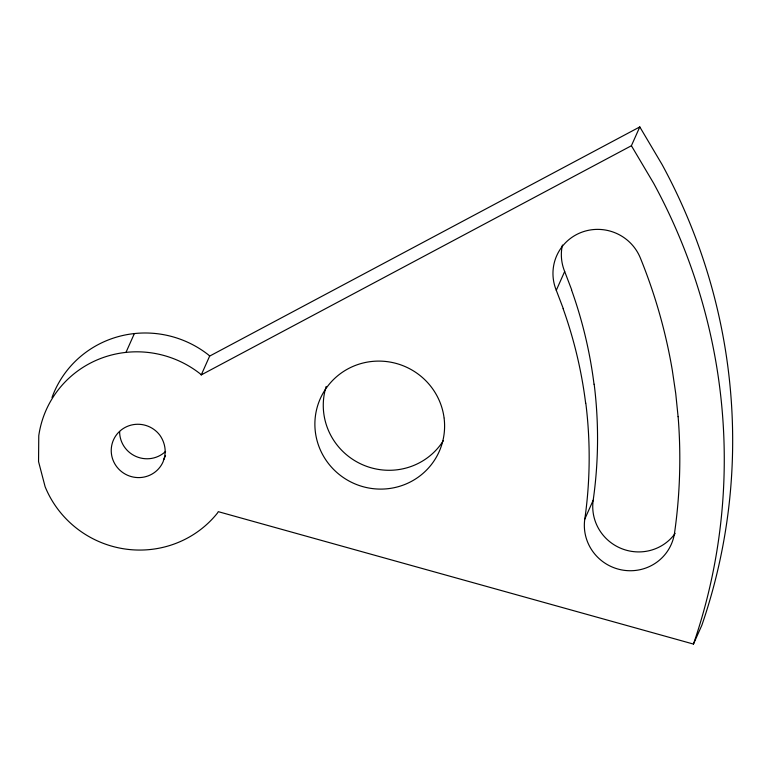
<?xml version="1.0" encoding="UTF-8"?>
<svg xmlns="http://www.w3.org/2000/svg" width="771" height="771" viewBox="0 0 771 771"><rect width="100%" height="100%" fill="white"/><g stroke="black" fill="none" stroke-linecap="round" stroke-linejoin="round"><path stroke-width="1.16" d="M163.683 459.776L163.134 461.704A27.11 26.58 23.9 0 1 123.543 473.086A27.11 26.58 23.9 0 1 118.483 432.464A27.11 26.58 23.9 0 1 159.838 435.191C164.83 442.207 166.787 451.584 163.683 459.776L165.543 455.594M125.981 352.386L134.376 333.564M201.25 374.908L209.645 356.096L639.795 126.926L662.038 164.464A587.926 576.332 24 0 1 701.851 625.262L693.457 644.074L218.289 511.665L217.441 513.081A100.779 98.794 23.9 0 1 45.123 486.732L38.55 461.598L38.772 435.721A100.779 98.794 23.9 0 1 200.075 373.713L201.25 374.908L631.401 145.738L639.795 126.926M563.254 308.545L556.286 290.31L564.671 271.488A45.47 44.573 23.9 0 1 562.406 245.043M674.538 532.934A45.47 44.573 24 0 1 623.315 570.203A45.47 44.573 24 0 1 584.784 519.105L593.178 500.292A452.336 443.412 23.9 0 0 594.181 384.257M209.645 356.096L208.469 354.891A100.779 98.794 23.9 0 0 52.004 397.508M631.401 145.738L653.644 183.276A587.926 576.332 24 0 1 693.457 644.074M564.671 271.488L571.639 289.732M678.095 416.697L675.724 393.461L672.322 370.34A543.266 532.559 23.9 0 0 640.315 257.89A45.47 44.573 23.9 0 0 581.238 232.428A45.47 44.573 23.9 0 0 556.286 290.31M444.115 418.219A65.072 63.791 23.9 0 1 354.573 483.716A65.072 63.791 23.9 0 1 340.416 373.636A65.072 63.791 23.9 0 1 444.057 417.728M443.402 440.588A65.072 63.791 23.9 0 1 361.368 464.19A65.072 63.791 23.9 0 1 326.162 386.473M675.145 533.436A45.47 44.573 24 0 1 621.397 548.547A45.47 44.573 24 0 1 593.178 500.292M563.09 308.602A452.326 443.219 24.8 0 1 585.632 403.098M585.796 403.079A452.336 443.412 23.9 0 1 584.803 519.114M571.484 289.78A452.326 443.219 24.8 0 1 594.027 384.276M165.601 451.401A27.11 26.58 23.9 0 1 136.091 456.509A27.11 26.58 23.9 0 1 119.621 431.5M678.123 416.639A543.266 532.559 23.9 0 1 674.558 532.886"/></g></svg>
